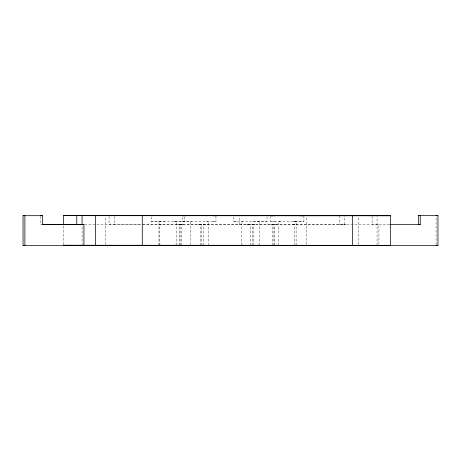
<?xml version="1.0" encoding="UTF-8"?>
<svg xmlns="http://www.w3.org/2000/svg" width="461" height="461" viewBox="0 0 461 461"><rect width="100%" height="100%" fill="white"/><g stroke="black" fill="none" stroke-linecap="round" stroke-linejoin="round"><path stroke-width="0.35" stroke-dasharray="2.31 1.73" d="M40.758 216.37L40.758 224.588L42.608 224.593M63.411 244.572L63.411 225.492M82.081 245.356L82.081 225.302M105.707 244.543L105.707 216.987M109.061 216.342L109.061 224.559L141.187 224.53M142.605 224.53L345.727 224.565L114.363 224.582L114.363 216.365M158.97 245.264L158.97 221.522L159.69 221.522M159.356 245.321L159.356 224.547L160.18 224.542M176.678 245.264L176.678 221.522L175.03 221.516M179.427 245.315L179.427 224.542L177.56 224.542M180.101 245.327L180.101 224.553L180.925 224.547M181.461 245.361L181.461 224.588L182.302 224.582M188.877 221.683L182.792 221.678L182.792 216.399M190.531 244.67L190.531 221.678L191.257 221.678M200.172 245.327L200.172 224.553L199.354 224.553M201.543 245.361L201.543 224.588L199.688 224.582M208.239 245.39L208.239 221.678L206.591 221.672M182.792 221.678L215.984 221.678L215.984 216.399M239.288 224.622L239.288 216.399M241.616 245.258L241.616 221.516L242.342 221.516M252.501 245.321L252.501 224.547L253.32 224.542M253.861 245.356L253.861 224.582L254.685 224.576M259.324 245.258L259.324 221.516L257.676 221.516M275.321 221.678L270.544 221.672L270.544 216.393M272.572 245.321L272.572 224.547L270.705 224.542M273.932 245.356L273.932 224.576L272.065 224.576M274.606 245.361L274.606 224.588L275.43 224.588M278.323 245.356L278.323 221.672L279.562 221.672M294.683 245.361L294.683 224.588L292.81 224.582M296.129 245.356L296.129 221.672L293.582 221.672M295.432 221.678L303.914 221.672L303.914 216.399M306.421 244.537L306.421 216.981M339.538 215.644L339.538 224.547L389.891 224.519M344.471 224.524L344.471 215.667M358.583 244.555L358.583 216.998M372.136 216.33L372.136 224.547L378.919 224.53L378.919 244.635M377.069 245.344L377.069 216.347M436.1 244.635L436.1 216.37M151.225 216.906L151.225 221.522L166.093 221.516M176.678 221.522L173.054 221.522M184.417 216.906L184.417 221.522L177.623 221.528M208.239 221.678L207.519 221.678M233.877 216.9L233.877 221.516L265.709 221.522L267.069 221.516L267.069 216.9M259.324 221.516L258.604 221.516M179.427 224.542L178.609 224.547M203.405 245.333L203.405 224.565L205.335 224.559M250.634 245.333L250.634 224.565L248.698 224.57M272.572 224.547L271.748 224.547M273.932 224.576L273.114 224.582M294.683 224.588L293.859 224.588M201.543 224.588L200.702 224.588M270.544 221.672L303.914 221.672M296.129 221.672L293.467 221.678M253.095 221.511L267.069 221.516M84.674 224.559L114.363 224.582M241.616 221.516L243.264 221.522M160.618 221.522L158.97 221.522M233.877 221.516L236.966 221.522M151.225 221.522L184.417 221.522M212.89 221.672L215.984 221.678M280.876 221.678L278.323 221.672M190.531 221.678L192.179 221.678M198.305 224.547L199.561 224.547M246.237 224.559L250.634 224.565M252.501 224.547L255.734 224.582M274.606 224.588L276.479 224.588M161.223 224.547L159.356 224.547M180.101 224.553L181.968 224.553M183.317 224.588L181.461 224.588M203.405 224.565L207.802 224.57"/><path stroke-width="0.69" d="M23.05 215.685L24.9 215.69L24.9 245.367L23.05 245.361L23.05 215.685L42.608 215.69L42.608 224.593L83.931 224.593L83.931 245.367L390.623 245.402L390.623 215.725L63.411 215.598L63.411 224.784M63.411 215.598L76.785 215.656L76.785 224.559L83.931 224.593M82.081 224.582L82.081 215.679L390.623 215.725M95.456 245.419L95.456 215.742M142.276 245.436L142.276 215.76M352.653 245.338L352.653 215.748M418.392 215.662L418.392 224.519L420.242 224.524L420.242 215.673L418.392 215.662L437.95 215.673L437.95 245.35L63.411 245.275L82.081 245.356M159.425 245.315L161.223 245.321M200.172 245.327L199.354 245.327M253.861 245.356L254.685 245.35M272.572 245.321L271.748 245.321M344.471 215.667L334.542 215.685M109.061 215.656L125.565 215.633M183.063 215.587L184.417 215.587L181.329 215.581M235.231 215.581L233.877 215.581L236.966 215.587M265.709 215.587L267.069 215.581L263.974 215.575M184.146 215.736L182.792 215.742L185.881 215.748M214.624 215.742L215.984 215.742L212.89 215.736M272.854 215.731L270.544 215.736L275.321 215.742M301.598 215.742L303.914 215.736L299.137 215.731M160.18 245.315L158.97 245.264L160.618 245.264M178.609 245.321L179.427 245.315L177.56 245.315M180.925 245.321L180.101 245.327L181.968 245.327M182.302 245.356L181.461 245.361L183.317 245.361M200.702 245.361L201.543 245.361L199.688 245.356M205.335 245.327L203.405 245.333L207.802 245.338M242.342 245.258L241.616 245.258L243.264 245.264M258.604 245.258L259.324 245.258L257.676 245.258M191.257 245.39L190.531 245.39L192.179 245.39M207.519 245.39L208.239 245.39L207.698 245.39M248.704 245.338L250.634 245.333L246.237 245.327M253.32 245.315L252.501 245.321L255.734 245.356M273.114 245.356L273.932 245.356L272.065 245.35M279.562 245.35L278.323 245.356L280.876 245.356M275.43 245.361L274.606 245.361L276.479 245.361M293.859 245.361L294.683 245.361L292.81 245.356M294.896 245.356L296.129 245.356L294.982 245.35M158.025 215.581L151.225 215.587L154.32 215.592M306.421 215.564L372.136 215.644M76.785 215.656L321.213 215.696M42.187 224.588L82.525 224.559M389.891 224.519L420.242 224.524M159.69 245.264L160.906 245.258M174.736 245.264L176.678 245.264L175.03 245.258M23.05 245.361L83.931 245.367M270.705 245.315L271.955 245.315M198.305 245.321L199.561 245.327M436.1 215.662L437.95 215.673M40.758 215.685L42.608 215.69M436.1 245.338L437.95 245.35M378.919 245.35L390.623 245.402"/></g></svg>
